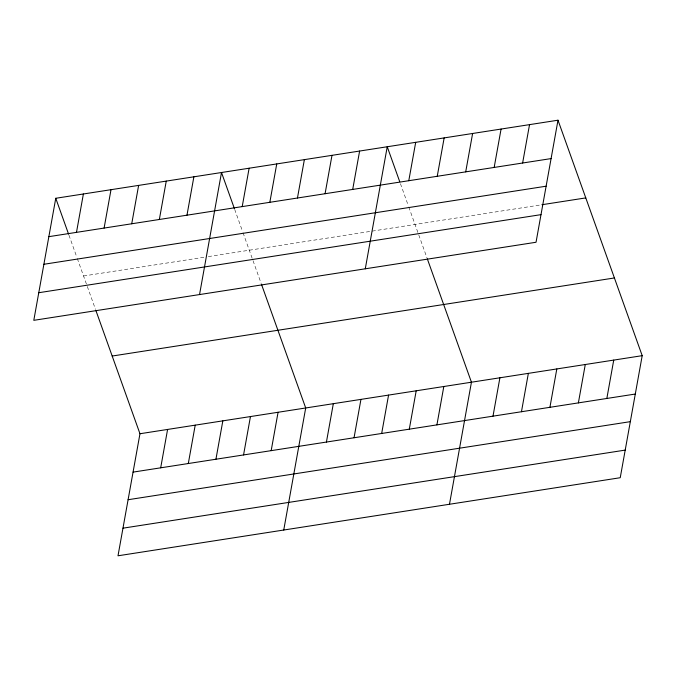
<?xml version="1.0" encoding="UTF-8"?>
<svg xmlns="http://www.w3.org/2000/svg" width="676" height="676" viewBox="0 0 676 676"><rect width="100%" height="100%" fill="white"/><g stroke="black" fill="none" stroke-linecap="round" stroke-linejoin="round"><path stroke-width="0.51" stroke-dasharray="3.38 2.54" d="M83.545 275.985L204.27 257.218M208.36 256.584L542.076 204.701M400.437 183.661L408.076 205.031M408.769 206.974L418.427 233.989M418.774 234.935L426.953 257.81M234.699 209.425L242.338 230.795M243.03 232.738L252.697 259.753M253.035 260.699L261.215 283.574M68.96 235.189L76.599 256.559M77.292 258.502L86.959 285.517M87.297 286.463L95.477 309.338"/><path stroke-width="1.01" d="M55.762 198.279L33.8 320.331L536.034 242.261L557.996 120.21L55.762 198.279L68.614 234.217M76.481 232.367L83.385 193.987M104.104 228.074L111.008 189.694M131.727 223.781L138.631 185.401M159.35 219.48L166.254 181.109M95.823 310.292L139.966 433.738L118.004 555.79L620.238 477.721L642.2 355.669L557.996 120.21M186.973 215.188L193.877 176.816M160.685 467.826L167.589 429.446M199.538 294.567L221.5 172.515L234.352 208.453M188.308 463.525L195.212 425.153M242.211 206.602L249.123 168.223M215.931 459.232L222.835 420.861M269.834 202.31L276.746 163.93M243.554 454.94L250.458 416.56M297.457 198.017L304.369 159.637M271.177 450.647L278.081 412.267M325.08 193.716L331.992 155.345M283.743 530.026L305.704 407.974L261.553 284.528M352.703 189.424L359.615 151.052M326.423 442.062L333.327 403.682M365.277 268.803L387.238 146.751L399.736 181.717M354.047 437.761L360.95 399.389M408.786 180.712L415.698 142.332M381.67 433.468L388.573 395.097M437.245 176.284L444.157 137.904M409.293 429.175L416.196 390.796M465.705 171.856L472.617 133.485M436.916 424.883L443.819 386.503M494.164 167.437L501.077 129.057M449.481 504.262L471.442 382.21L427.291 258.764M522.624 163.009L529.536 124.638M492.998 416.162L499.902 377.791M521.458 411.743L528.362 373.363M549.918 407.315L556.821 368.935M578.377 402.896L585.281 364.516M606.837 398.468L613.74 360.088M48.858 236.659L551.092 158.59M43.889 264.274L546.123 186.204M542.076 204.701L585.779 197.907M38.769 292.716L541.003 214.647M112.182 356.041L614.408 277.963M139.966 433.738L642.2 355.669M133.062 472.118L635.296 394.04M128.094 499.725L630.328 421.655M122.973 528.176L625.207 450.106"/></g></svg>
